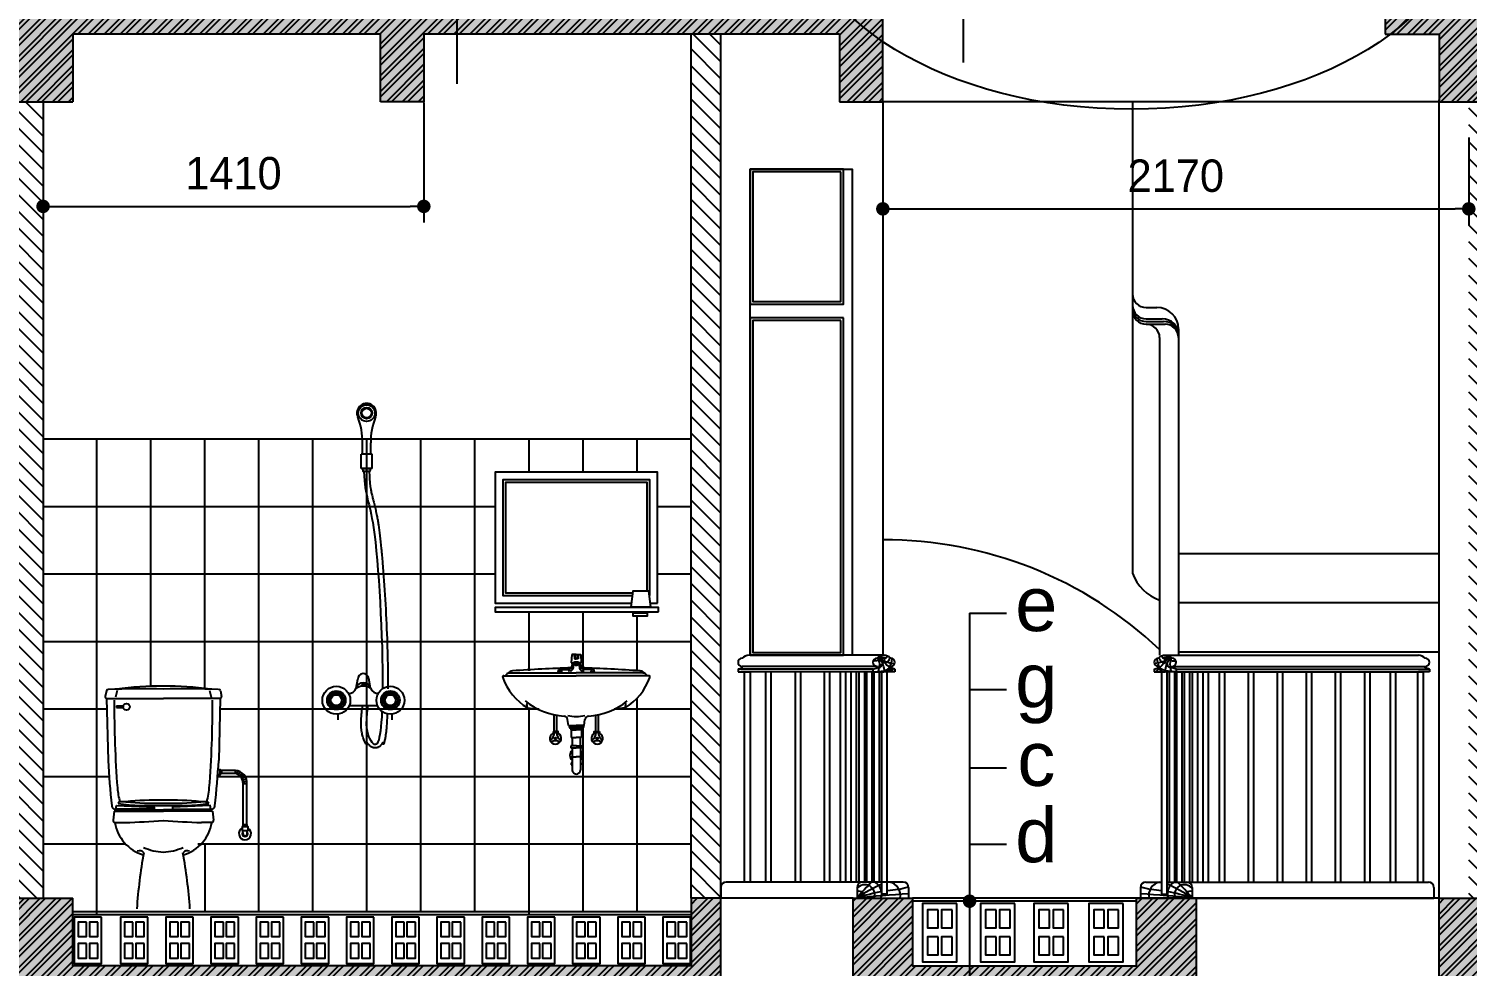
# Model space of a CAD drawing. Extents: x 44838 to 65917, y 48315 to 65623.
# Drawn here: x 48946 to 54273, y 58430 to 61902 of the extents above; entities that cross this region are included whole.
import ezdxf

# ---------------------------------------------------------------- set-up
doc = ezdxf.new("R2010")
doc.units = 0
doc.header["$LTSCALE"] = 600
doc.header["$MEASUREMENT"] = 0
doc.header["$PDMODE"] = 66
doc.layers.get('0').update_dxf_attribs({"linetype": 'CONTINUOUS'})
doc.layers.get('DEFPOINTS').update_dxf_attribs({"linetype": 'CONTINUOUS'})
for name, color, linetype in [('015', 8, 'CONTINUOUS'), ('020', 9, 'CONTINUOUS'), ('1', 54, 'CONTINUOUS'), ('8', 8, 'CONTINUOUS'), ('KTHUOC-025', 4, 'CONTINUOUS'), ('NOITHAT', 8, 'CONTINUOUS'), ('THAY', 5, 'CONTINUOUS'), ('TUONG', 7, 'CONTINUOUS')]:
    doc.layers.add(name, color=color, linetype=linetype)
doc.styles.add('6', font='VHAVAN.ttf')
doc.styles.add('85', font='VHAVAN.ttf', dxfattribs={"height": 85})
doc.dimstyles.new('1-50TB', dxfattribs={"dimscale": 0, "dimtxt": 120, "dimasz": 50, "dimexe": 60, "dimexo": 0, "dimgap": 60, "dimtad": 1, "dimdec": 0, "dimzin": 0, "dimdsep": 46, "dimtxsty": '6', "dimblk": 'DOT', "dimblk1": 'DOT', "dimblk2": 'DOT', "dimsah": 1, "dimcen": 1, "dimclrd": 74, "dimclre": 74, "dimclrt": 30, "dimadec": 0, "dimazin": 0, "dimtfac": 0.008333, "dimtdec": 0, "dimtix": 1, "dimtmove": 2, "dimatfit": 3, "dimldrblk": 'DOT', "dimfxl": 0, "dimtolj": 1, "dimtzin": 0, "dimarcsym": 0})
pattern_1 = [(50, (0, 0), (143.45204, -12.55043), [15, -165]), (355, (0, 0), (-27.75027, 150.43843), [12, -132]), (100.4514, (11.95, -1.05), (115.70188, 137.8879), [12.74804, -140.22842]), (46.1842, (0, 40), (213.4482, -33.1038), [22.5, -247.5]), (96.6356, (17.79, 37.24), (186.93254, 194.8236), [19.12206, -210.3426]), (351.1842, (0, 40), (186.9324, 194.8237), [18, -198]), (21, (20, 30), (119.38141, -80.52378), [15, -165]), (326, (20, 30), (48.66307, 145.03), [12, -132]), (71.4514, (29.95, 23.29), (168.04453, 64.5061), [12.74804, -140.22842]), (37.5, (0, 0), (2.43197, 66.57877), [0, -130.4, 0, -134, 0, -132.5]), (7.5, (0, 0), (52.61391, 78.88234), [0, -76.4, 0, -127.4, 0, -50.5]), (327.5, (-44.6, 0), (106.764487, -4.510974), [0, -50, 0, -156, 0, -207]), (317.5, (-64.6, 0), (116.63723, 20.021), [0, -65, 0, -103.6, 0, -147])]

# ---------------------------------------------------------------- blocks, each defined once
blk = doc.blocks.new('GACH-CNONG')
at = {"layer": '015', "color": 9}
for points in [[(68.3, 231.5), (-68.3, 231.5), (-68.3, 0), (68.3, 0)], [(-6.2, 206.6), (-48.4, 206.6), (-48.4, 134.6), (-6.2, 134.6)], [(49.7, 206.6), (7.5, 206.6), (7.5, 134.6), (49.7, 134.6)], [(-6.2, 99.8), (-48.4, 99.8), (-48.4, 27.8), (-6.2, 27.8)], [(49.7, 99.8), (7.5, 99.8), (7.5, 27.8), (49.7, 27.8)]]:
    blk.add_lwpolyline(points, close=True, dxfattribs=at)
blk = doc.blocks.new('DOT')
at = {"color": 0, "linetype": 'ByBlock'}
blk.add_line((-0.5, 0), (-1, 0), dxfattribs=at)
at = {"color": 0, "linetype": 'ByBlock', "const_width": 0.5}
blk.add_lwpolyline([(-0.25, 0, 1), (0.25, 0, 1)], format="xyb", close=True, dxfattribs=at)
blk = doc.blocks.new('*D14')
at = {"color": 74, "linetype": 'ByBlock'}
for p, q in [((48998.9, 61627.9), (48998.9, 61183.8)), ((50408.9, 61627.9), (50408.9, 61183.8)), ((49048.9, 61243.8), (50358.9, 61243.8))]:
    blk.add_line(p, q, dxfattribs=at)
at = {"layer": 'DEFPOINTS', "color": 0, "linetype": 'ByBlock'}
for p in [(48998.9, 61627.9), (50408.9, 61627.9), (50408.9, 61243.8)]:
    blk.add_point(p, dxfattribs=at)
at = {"color": 74, "linetype": 'ByBlock', "xscale": 50, "yscale": 50, "zscale": 50, "rotation": 180}
blk.add_blockref('DOT', (48998.9, 61243.8), dxfattribs=at)
at = {"color": 74, "linetype": 'ByBlock', "xscale": 50, "yscale": 50, "zscale": 50}
blk.add_blockref('DOT', (50408.9, 61243.8), dxfattribs=at)
at = {"color": 30, "linetype": 'ByBlock', "insert": (49703.9, 61365.9), "char_height": 120, "attachment_point": 5, "style": '6'}
blk.add_mtext('\\A1;1410', dxfattribs=at)
blk = doc.blocks.new('*D15')
at = {"color": 74, "linetype": 'ByBlock'}
for p, q in [((52108.9, 61499.2), (52108.9, 61174.6)), ((54278.9, 61499.2), (54278.9, 61174.6)), ((52158.9, 61234.6), (54228.9, 61234.6))]:
    blk.add_line(p, q, dxfattribs=at)
at = {"layer": 'DEFPOINTS', "color": 0, "linetype": 'ByBlock'}
for p in [(52108.9, 61499.2), (54278.9, 61499.2), (54278.9, 61234.6)]:
    blk.add_point(p, dxfattribs=at)
at = {"color": 74, "linetype": 'ByBlock', "xscale": 50, "yscale": 50, "zscale": 50, "rotation": 180}
blk.add_blockref('DOT', (52108.9, 61234.6), dxfattribs=at)
at = {"color": 74, "linetype": 'ByBlock', "xscale": 50, "yscale": 50, "zscale": 50}
blk.add_blockref('DOT', (54278.9, 61234.6), dxfattribs=at)
at = {"color": 30, "linetype": 'ByBlock', "insert": (53193.9, 61356.6), "char_height": 120, "attachment_point": 5, "style": '6'}
blk.add_mtext('\\A1;2170', dxfattribs=at)
blk = doc.blocks.new('MD-LVB1')
at = {"color": 155}
for p, q in [((-30.7, 964.1), (-32.7, 932.8)), ((-14.5, 964.1), (-30.7, 964.1)), ((-21.6, 964.1), (-20.6, 947.5)), ((-18.1, 964.1), (-18.1, 949.5)), ((-14, 964.1), (2.2, 964.1)), ((-10.4, 964.1), (-10.4, 949.5)), ((-6.9, 964.1), (-7.9, 947.5)), ((2.2, 964.1), (4.2, 932.8)), ((-81.4, 895.2), (-79.9, 908.5)), ((-79.9, 908.5), (-42.7, 908.5)), ((-32.7, 932.8), (-24.1, 932.8)), ((-29.2, 933), (-31.1, 919.5)), ((-24.1, 932.8), (-25.9, 912.5)), ((-20.6, 947.5), (-14.2, 947.5)), ((-18.1, 949.5), (-14, 949)), ((-10.4, 949.5), (-14.5, 949)), ((-7.9, 947.5), (-14.2, 947.5)), ((-4.4, 932.8), (-2.6, 912.5)), ((4.2, 932.8), (-4.4, 932.8)), ((0.7, 933), (2.6, 919.5)), ((51.4, 908.5), (14.2, 908.5)), ((52.9, 895.2), (51.4, 908.5)), ((-282.3, 885.1), (-14.2, 885.1)), ((-278, 885), (-266.4, 895.9)), ((-259.6, 895.2), (-14.2, 895.2)), ((-74, 903.1), (-68.5, 903.1)), ((-74, 895), (-74, 903.1)), ((-68.5, 903.1), (-68.5, 895.2)), ((-35.6, 903.4), (-43.8, 901.6)), ((231.1, 895.2), (-14.2, 895.2)), ((253.8, 885.1), (-14.2, 885.1)), ((7.2, 903.4), (15.3, 901.6)), ((40, 903.1), (40, 895.2)), ((45.5, 903.1), (40, 903.1)), ((45.5, 895.2), (45.5, 903.1)), ((249.5, 885), (237.9, 895.9)), ((-195.3, 765.6), (-197.1, 779)), ((-195.3, 765.6), (-156.5, 761.6)), ((166.8, 765.6), (128, 761.6)), ((166.8, 765.6), (168.6, 779)), ((-96.1, 677.9), (-96.1, 740.3)), ((-86.2, 677.9), (-86.2, 738.4)), ((-43, 700.1), (-46.3, 723.5)), ((-43, 700.1), (-14.2, 700.1)), ((-41.1, 700.1), (-41.1, 693)), ((-41.1, 693), (-14.2, 693)), ((-36.9, 692.9), (-36.9, 688.8)), ((14.5, 700.1), (-14.2, 700.1)), ((12.6, 693), (-14.2, 693)), ((8.4, 692.9), (8.4, 688.8)), ((12.6, 700.1), (12.6, 693)), ((14.5, 700.1), (17.8, 723.5)), ((57.8, 677.9), (57.8, 738.4)), ((67.7, 677.9), (67.7, 740.3)), ((-94.5, 674.2), (-87.5, 674.2)), ((-36.9, 688.8), (-14.2, 688.8)), ((-35, 688.8), (-14.2, 688.8)), ((-33.3, 688.8), (-33.3, 684.5)), ((-33.3, 684.5), (-33.3, 655.8)), ((-33.3, 684.5), (-14.2, 684.5)), ((-33.3, 655.8), (-14.2, 655.8)), ((-29, 655.8), (-29, 624.8)), ((8.4, 688.8), (-14.2, 688.8)), ((6.6, 688.8), (-14.2, 688.8)), ((4.9, 684.5), (-14.2, 684.5)), ((4.9, 655.8), (-14.2, 655.8)), ((0.6, 655.8), (0.6, 624.8)), ((4.9, 688.8), (4.9, 684.5)), ((4.9, 684.5), (4.9, 655.8)), ((66, 674.2), (59, 674.2)), ((-34.3, 624.8), (-34.3, 618)), ((-13.9, 624.8), (-34.3, 624.8)), ((-34.3, 618), (-14.2, 618)), ((-29.2, 618), (-29.2, 536.8)), ((-14.5, 624.8), (5.8, 624.8)), ((5.8, 618), (-14.2, 618)), ((0.7, 618), (0.7, 536.8)), ((5.8, 624.8), (5.8, 618)), ((-33.5, 562.2), (-33.5, 555.5)), ((-29.2, 562.2), (-33.5, 562.2)), ((-33.5, 555.5), (-29.2, 555.5)), ((-29.2, 584.3), (-14.2, 584.3)), ((0.7, 584.3), (-14.2, 584.3)), ((0.7, 562.2), (5, 562.2)), ((5, 555.5), (0.7, 555.5)), ((5, 562.2), (5, 555.5))]:
    blk.add_line(p, q, dxfattribs=at)
for points in [[(286.9, 1153.2), (286.9, 1638.9), (-314.9, 1638.9), (-314.9, 1153.2), (188.8, 1153.2)], [(258, 1182.2), (258, 1610), (-285.9, 1610), (-285.9, 1182.2), (192.6, 1182.2)], [(248.3, 1197.8), (248.3, 1600.3), (-276.3, 1600.3), (-276.3, 1191.8), (193.8, 1191.8)], [(256.3, 1182.2), (258, 1182.2)], [(259.7, 1153.2), (286.9, 1153.2)], [(-100.5, 677.9), (-100.5, 671), (-94.2, 671)], [(-87.9, 671), (-80.9, 671), (-80.9, 677.9), (-100.5, 677.9)], [(59.4, 671), (52.4, 671), (52.4, 677.9), (72, 677.9)], [(72, 677.9), (72, 671), (65.7, 671)]]:
    blk.add_lwpolyline(points, dxfattribs=at)
for points in [[(261.2, 1140.4), (254.5, 1197.8), (194.6, 1197.8), (187.2, 1140.4)], [(290.1, 1121.1), (290.1, 1137.1), (-314.9, 1137.1), (-314.9, 1121.1)], [(248.3, 1117.8), (248.3, 1105), (196.8, 1105), (196.8, 1117.8)]]:
    blk.add_lwpolyline(points, close=True, dxfattribs=at)
blk.add_lwpolyline([(-7.4, 926.8, -0.161551), (-7.8, 925.5, -0.106153), (-9.4, 924.1, -0.070345), (-11.5, 923.3, -0.056606), (-14.2, 923, -0.056606), (-17, 923.3, -0.070345), (-19, 924.1, -0.106153), (-20.6, 925.5, -0.161551), (-21, 926.8, -0.161551), (-20.6, 928.1, -0.106153), (-19, 929.5, -0.070345), (-17, 930.3, -0.056606), (-14.2, 930.6, -0.056606), (-11.5, 930.3, -0.070345), (-9.4, 929.5, -0.106153), (-7.8, 928.1, -0.161551)], format="xyb", close=True, dxfattribs=at)
for centre in [(-91.2, 653), (62.7, 653)]:
    blk.add_circle(centre, 3.39, dxfattribs=at)
for centre, radius, start, end in [((207.4, -5636.6), 6555.5, 92.09745, 94.00687), ((-42.7, 920.2), 11.6, 270, 356.8186), ((-38.5, 916.3), 13.2, 282.7181, 343.1706), ((-16.6, 924.2), 11.4, 77.7808, 130.8877), ((-11.8, 924.2), 11.4, 49.1123, 102.2192), ((10.1, 916.3), 13.2, 196.8294, 257.2819), ((14.2, 920.2), 11.6, 183.1814, 270), ((-235.8, -5636.6), 6555.5, 85.99313, 87.90255), ((-282.3, 880.2), 4.9, 90, 200.6744), ((-71.3, 959.8), 230.4, 200.6744, 237.4562), ((-259.3, 874.3), 20.9, 89.0608, 123.7467), ((-248.9, 877.4), 25.4, 94.0069, 133.3929), ((42.9, 959.8), 230.4, 302.5438, 339.3256), ((220.5, 877.4), 25.4, 46.6071, 85.9931), ((230.8, 874.3), 20.9, 56.2533, 90.9392), ((253.8, 880.2), 4.9, 339.3256, 90), ((-45.8, 979.7), 244.6, 229.9685, 266.8275), ((-194.2, 780.9), 3.44, 55.1108, 213.1012), ((17.3, 979.7), 244.6, 273.1725, 310.0315), ((165.7, 780.9), 3.44, 326.8988, 124.8892), ((-60.1, 721.5), 13.9, 8.1342, 86.8275), ((-15.1, 845.8), 112.1, 254.1009, 270.2763), ((-13.4, 845.8), 112.1, 269.7237, 285.8991), ((31.6, 721.5), 13.9, 93.1725, 171.8658), ((-91.2, 653), 21.2, 115.9216, 60.9168), ((-132.4, 677.2), 38, 304.1707, 355.5252), ((-91.5, 606.5), 36.9, 63.2025, 115.9196), ((-52.9, 674.7), 34.6, 180.7376, 237.6909), ((62.7, 653), 21.2, 119.0832, 64.0784), ((24.4, 674.7), 34.6, 302.3091, 359.2624), ((63.1, 606.5), 36.9, 64.0804, 116.7975), ((104, 677.2), 38, 184.4748, 235.8293), ((-14.2, 590.3), 23.5, 129.6667, 230.3333), ((-14.2, 590.3), 23.5, 309.6667, 50.3333), ((-13.5, 536.4), 15.7, 178.4663, 268.4663), ((-15, 536.4), 15.7, 271.5337, 1.5337)]:
    blk.add_arc(centre, radius, start, end, dxfattribs=at)
blk = doc.blocks.new('MD-XI')
at = {"color": 155}
for p, q in [((-211.6, 807.1), (-215.9, 786.2)), ((-172, 808.3), (-177.2, 783.6)), ((170.9, 808.3), (176.1, 783.6)), ((210.5, 807.1), (214.8, 786.2)), ((-210.6, 778.5), (-205.5, 548.6)), ((-209.5, 778.4), (-0.6, 778.4)), ((-174.5, 750.9), (-174.5, 744.7)), ((-174.5, 750.9), (-149.8, 750.9)), ((-149.8, 750.9), (-149.8, 744.7)), ((208.4, 778.4), (-0.6, 778.4)), ((209.4, 778.5), (204.4, 548.6)), ((-174.5, 744.7), (-149.8, 744.7)), ((266.1, 512.3), (214.9, 512.3)), ((266.1, 500.2), (214.9, 500.2)), ((266.1, 500.2), (266.1, 512.3)), ((272.5, 498.3), (275, 510.9)), ((278.3, 495.3), (283.4, 507.8)), ((283.3, 491.4), (291.1, 503)), ((287.5, 486.7), (297.7, 496.9)), ((290.7, 481.5), (303, 489.6)), ((293, 475.8), (306.7, 481.5)), ((294.3, 469.8), (308.8, 472.7)), ((294.6, 311.4), (294.6, 463.9)), ((294.6, 463.7), (309.1, 463.7)), ((308.9, 311.4), (308.9, 461.5)), ((-182.3, 361.2), (-186.9, 327.8)), ((-182.3, 361.2), (-0.6, 361.2)), ((-176.1, 366.4), (-0.6, 366.4)), ((175, 366.4), (-0.6, 366.4)), ((175, 366.4), (-0.6, 366.4)), ((181.2, 361.2), (-0.6, 361.2)), ((181.2, 361.2), (-0.6, 361.2)), ((181.2, 361.2), (185.7, 327.8)), ((-179.7, 318.8), (-141.8, 318.8)), ((178.6, 318.8), (140.7, 318.8)), ((293.7, 278), (293.7, 288.8)), ((309.8, 278), (309.8, 288.8))]:
    blk.add_line(p, q, dxfattribs=at)
blk.add_lwpolyline([(202.2, 515.7), (209.6, 515.7), (209.6, 496), (200.8, 496)], dxfattribs=at)
for points in [[(209.6, 497.8), (209.6, 513.9), (214.9, 512.3), (214.9, 500.2)], [(-176.1, 368.7), (-174, 382.4), (-34.7, 375.5), (-34.7, 368.7)], [(174.9, 368.7), (172.9, 382.4), (33.5, 375.5), (33.5, 368.7)], [(292.2, 288.8), (292.2, 304.1), (311.7, 304.1), (311.7, 288.8)], [(293.4, 304.1), (294.6, 311.4), (308.9, 311.4), (310.2, 304.1)]]:
    blk.add_lwpolyline(points, close=True, dxfattribs=at)
blk.add_circle((-137.5, 747.8), 12.3, dxfattribs=at)
for centre, radius, start, end in [((-205.2, 805.8), 6.5, 91.6988, 168.3931), ((-79.1, -3447.8), 4262, 88.9445, 91.6988), ((3.5, -586.2), 1410.6, 90.1658, 97.2542), ((-4.6, -586.2), 1410.6, 82.7458, 89.8342), ((77.9, -3447.8), 4262, 88.3012, 91.0555), ((204.1, 805.8), 6.5, 11.6069, 88.3012), ((-209.5, 784.9), 6.5, 168.3931, 270), ((3610.8, 745.9), 3793.3, 179.6076, 184.518), ((-3611.9, 745.9), 3793.3, 355.482, 0.3924), ((208.4, 784.9), 6.5, 270, 11.6069), ((3873.1, 799.3), 4086.3, 183.518, 185.8838), ((-3874.2, 799.3), 4086.3, 354.1162, 356.482), ((263.3, 466.5), 45.9, 353.718, 86.5194), ((259, 465.3), 35.7, 357.6759, 78.3852), ((95.1, 468.1), 266.6, 184.518, 195.7822), ((-96.2, 468.1), 266.6, 342.3667, 355.482), ((-176.1, 382.1), 15.6, 185.8838, 270), ((-160.5, 387.5), 8.18, 98.339, 167.648), ((-37.2, 1545.3), 1163.5, 263.5185, 271.8035), ((-148.4, 249.2), 147, 86.583, 95.1971), ((-33.1, -550.5), 952.5, 88.0408, 96.4462), ((-37.2, 1383.1), 992.5, 264.0753, 272.0991), ((32, -550.5), 952.5, 83.5538, 91.9592), ((36.1, 1545.3), 1163.5, 268.1965, 276.4815), ((36.1, 1383.1), 992.5, 267.9009, 275.9247), ((147.3, 249.2), 147, 84.8029, 93.417), ((159.4, 387.5), 8.18, 12.352, 81.661), ((175, 382.1), 15.6, 270, 354.1162), ((175, 382.1), 15.6, 270, 354.1162), ((-179.7, 326.2), 7.31, 167.1678, 270), ((-267.7, 3823.7), 3507.1, 272.0559, 274.3602), ((266.5, 3823.7), 3507.1, 265.6398, 267.9441), ((178.6, 326.2), 7.31, 270, 12.8322), ((-30.3, 344.4), 152, 189.6587, 252.6219), ((29.2, 344.4), 152, 287.3781, 350.3413), ((301.8, 278), 22.6, 114.9925, 64.0207), ((301.8, 278), 10.3, 141.5792, 38.4208), ((301.8, 278), 8.04, 180, 0), ((-88.8, 194.2), 20.3, 40.1557, 113.8677), ((11.4, 416.6), 207.6, 245.8403, 266.7085), ((-12.5, 416.6), 207.6, 273.2915, 294.1597), ((87.7, 194.2), 20.3, 66.1323, 139.8443), ((1894.6, -143.2), 1998.8, 169.9024, 175.8926), ((-1895.7, -143.2), 1998.8, 4.1074, 10.0976)]:
    blk.add_arc(centre, radius, start, end, dxfattribs=at)
blk = doc.blocks.new('VOITAM')
at = {"layer": '1', "color": 8}
for p, q in [((261.6, 798.1), (253.9, 803.6)), ((265.1, 801.9), (258.7, 809)), ((269.3, 805), (264.5, 813.2)), ((274.1, 807.1), (271.1, 816.2)), ((279.2, 808.2), (278.2, 817.7)), ((284.4, 808.2), (285.4, 817.7)), ((289.5, 807.1), (292.4, 816.2)), ((294.3, 805), (299, 813.2)), ((298.5, 801.9), (304.9, 809)), ((302, 798.1), (309.7, 803.6)), ((461.9, 798.1), (454.2, 803.6)), ((465.4, 801.9), (459, 809)), ((469.6, 805), (464.9, 813.2)), ((474.4, 807.1), (471.4, 816.2)), ((479.5, 808.2), (478.5, 817.7)), ((484.7, 808.2), (485.7, 817.7)), ((489.8, 807.1), (492.8, 816.2)), ((494.6, 805), (499.3, 813.2)), ((498.8, 801.9), (505.2, 809)), ((502.3, 798.1), (510, 803.6)), ((256.8, 783.4), (247.3, 783.4)), ((257.3, 788.6), (248.1, 790.5)), ((257.3, 778.2), (248.1, 776.2)), ((259, 793.5), (250.3, 797.4)), ((259, 773.2), (250.3, 769.3)), ((261.6, 768.7), (253.9, 763.1)), ((265.1, 764.8), (258.7, 757.7)), ((269.3, 761.7), (264.5, 753.5)), ((274.1, 759.6), (271.1, 750.6)), ((279.2, 758.5), (278.2, 749.1)), ((284.4, 758.5), (285.4, 749.1)), ((289.5, 759.6), (292.4, 750.6)), ((294.3, 761.7), (299, 753.5)), ((298.5, 764.8), (304.9, 757.7)), ((302, 768.7), (309.7, 763.1)), ((304.6, 793.5), (313.3, 797.4)), ((304.6, 773.2), (313.3, 769.3)), ((306.2, 788.6), (315.5, 790.5)), ((306.2, 778.2), (315.5, 776.2)), ((306.8, 783.4), (316.3, 783.4)), ((457.1, 783.4), (447.6, 783.4)), ((457.7, 788.6), (448.4, 790.5)), ((457.7, 778.2), (448.4, 776.2)), ((459.3, 793.5), (450.6, 797.4)), ((459.3, 773.2), (450.6, 769.3)), ((461.9, 768.7), (454.2, 763.1)), ((465.4, 764.8), (459, 757.7)), ((469.6, 761.7), (464.9, 753.5)), ((474.4, 759.6), (471.4, 750.6)), ((479.5, 758.5), (478.5, 749.1)), ((484.7, 758.5), (485.7, 749.1)), ((489.8, 759.6), (492.8, 750.6)), ((494.6, 761.7), (499.3, 753.5)), ((498.8, 764.8), (505.2, 757.7)), ((502.3, 768.7), (510, 763.1)), ((504.9, 793.5), (513.6, 797.4)), ((504.9, 773.2), (513.6, 769.3)), ((506.5, 788.6), (515.8, 790.5)), ((506.5, 778.2), (515.8, 776.2)), ((507.1, 783.4), (516.6, 783.4)), ((288.5, 710.9), (288.5, 732)), ((488.7, 710.9), (488.7, 732))]:
    blk.add_line(p, q, dxfattribs=at)
at = {"layer": '1', "color": 144}
for centre in [(281.8, 783.4), (482.1, 783.4)]:
    blk.add_circle(centre, 20, dxfattribs=at)
at = {"layer": '8', "ltscale": 10000}
for p, q in [((379.2, 1694.8), (379.2, 1736.2)), ((409.2, 1694.8), (409.2, 1736.2)), ((374.2, 1641.1), (374.2, 1694.8)), ((414.2, 1694.8), (374.2, 1694.8)), ((414.2, 1641.1), (414.2, 1694.8)), ((414.2, 1641.1), (374.2, 1641.1)), ((355.2, 828.3), (362.2, 860.9)), ((409, 828.3), (401.8, 864.3)), ((329.7, 763.4), (434.6, 763.4))]:
    blk.add_line(p, q, dxfattribs=at)
at = {"layer": '8'}
blk.add_lwpolyline([(380, 1641.1), (408.4, 1641.1), (406.4, 1630.6), (381.7, 1630.6)], close=True, dxfattribs=at)
at = {"layer": '8', "ltscale": 10000}
for centre, radius in [((394.2, 1846.7), 30.8), ((394.2, 1846.7), 20.8), ((394.2, 1846.7), 17.8), ((282, 783.4), 51.8), ((282, 783.4), 34.5), ((282, 783.4), 25), ((482.3, 783.4), 51.8), ((482.1, 783.4), 34.5), ((482.1, 783.4), 25)]:
    blk.add_circle(centre, radius, dxfattribs=at)
for centre, radius, start, end in [((394.2, 1846.7), 35.8, 336.5445, 203.4555), ((116.7, 1737.4), 262.5, 359.7346, 21.2269), ((671.7, 1737.4), 262.5, 158.7731, 180.2654), ((382, 862), 19.9, 3.1165, 183.1165), ((328.2, 836.7), 28.3, 264.4268, 342.8877), ((382.1, 820.2), 28.1, 16.7424, 166.7016), ((383.1, 787.1), 48.7, 57.7974, 125.6466), ((436.1, 836.7), 28.3, 197.1123, 275.5732)]:
    blk.add_arc(centre, radius, start, end, dxfattribs=at)
blk.add_ellipse((382.5, 840.4), major_axis=(-6.26, 0), ratio=0.297038, dxfattribs=at)
for points, knots in [([(384.1, 1630.6), (388.5, 1532.5), (426.1, 1511.8), (454.6, 1013), (453.2, 826.2)], [0, 0, 0, 0, 345.129505, 790.930308, 790.930308, 790.930308, 790.930308]), ([(403.6, 1631.6), (404, 1622.6), (404.6, 1614.5), (406.1, 1587.5), (406.9, 1580.8), (408.7, 1568.4), (409.7, 1562.7), (411.9, 1551.7), (413.1, 1546.5), (415.7, 1535.9), (417, 1530.6), (419.9, 1519.4), (421.4, 1513.6), (424.5, 1501.2), (426.1, 1494.5), (429.2, 1480.9), (430.6, 1474.1), (433.1, 1461.4), (434.1, 1455.8), (436.1, 1444.4), (437, 1438.7), (439.8, 1420.5), (441.6, 1407.1), (445.2, 1377.8), (446.9, 1361.9), (450.3, 1328.3), (451.9, 1310.5), (457, 1249.9), (460.3, 1203.7), (465.8, 1108.5), (468.1, 1059.4), (471.2, 968.7), (472.2, 927), (472.8, 866.3), (472.9, 845.7), (472.7, 826)], [0, 0, 0, 0, 37.225488, 37.225488, 74.450976, 74.450976, 111.676463, 111.676463, 148.901951, 148.901951, 186.127439, 186.127439, 223.352927, 223.352927, 260.578415, 260.578415, 293.272861, 293.272861, 316.41819, 316.41819, 337.711003, 337.711003, 380.29663, 380.29663, 422.882257, 422.882257, 465.467883, 465.467883, 562.168852, 562.168852, 658.86982, 658.86982, 744.402141, 744.402141, 790.930308, 790.930308, 790.930308, 790.930308]), ([(470.6, 733), (470.2, 726.6), (469.9, 719.4), (468.7, 690.7), (467.9, 681.2), (465.9, 663.7), (464.8, 655.6), (462.7, 643.5), (461.9, 639), (460, 630.6), (458.9, 626.7), (457, 620.6), (456.2, 618.3), (454.4, 628.8), (453.4, 626.7), (451.5, 623), (450.6, 621.5), (448.5, 618.6), (447.3, 617.1), (445, 614.6), (443.9, 613.6), (441.3, 611.6), (439.9, 610.6), (437.1, 609.1), (435.7, 608.5), (432.7, 607.5), (431.2, 607.1), (428, 606.7), (426.4, 606.6), (423.2, 606.7), (421.6, 606.9), (418.6, 607.6), (417.2, 608), (414.6, 609.1), (413.4, 609.7), (411.1, 610.9), (410.1, 611.6), (408.1, 613.1), (407.2, 613.8), (404.9, 615.8), (403.6, 617.1), (401.2, 619.8), (400.1, 621.2), (398, 624.1), (397, 625.6), (395, 628.8), (394, 630.5), (392.3, 618.6), (391.6, 620), (390, 623.1), (389.2, 624.7), (388.1, 627.2), (387.7, 628), (386.5, 630.6), (385.7, 632.6), (383.2, 638.7), (381.6, 643.3), (378.6, 653.6), (377.3, 659.2), (375.3, 671.6), (374.6, 678.3), (374, 693), (374.1, 716), (375.2, 733.2), (376.3, 742.4), (378.6, 756), (379.2, 759.6), (380, 763.4)], [872.454037, 872.454037, 872.454037, 872.454037, 890.295634, 890.295634, 922.994396, 922.994396, 955.693158, 955.693158, 976.948511, 976.948511, 998.203863, 998.203863, 1012.145165, 1012.145165, 1026.086468, 1026.086468, 1036.150313, 1036.150313, 1046.214159, 1046.214159, 1053.561446, 1053.561446, 1060.908733, 1060.908733, 1066.94482, 1066.94482, 1072.980908, 1072.980908, 1079.016995, 1079.016995, 1085.053083, 1085.053083, 1091.08917, 1091.08917, 1097.125258, 1097.125258, 1103.161345, 1103.161345, 1109.197433, 1109.197433, 1119.144766, 1119.144766, 1129.0921, 1129.0921, 1139.039434, 1139.039434, 1148.986768, 1148.986768, 1156.914014, 1156.914014, 1165.426918, 1165.426918, 1169.226572, 1169.226572, 1177.846211, 1177.846211, 1194.833706, 1194.833706, 1211.821202, 1211.821202, 1228.808697, 1228.808697, 1245.796193, 1245.796193, 1262.783688, 1262.783688, 1268.775671, 1268.775671, 1268.775671, 1268.775671]), ([(451, 742.1), (445.9, 624.8), (426.7, 579.7), (387.3, 686), (400.4, 763.4)], [864.588826, 864.588826, 864.588826, 864.588826, 1167.360862, 1270.949433, 1270.949433, 1270.949433, 1270.949433])]:
    blk.add_open_spline(points, degree=3, knots=knots, dxfattribs=at)

msp = doc.modelspace()

# ---------------------------------------------------------------- hatches: boundary and pattern name
h = msp.add_hatch()
h.set_pattern_fill('AR-CONC', color=9, scale=20, style=0)
h.set_pattern_definition(pattern_1)
h.paths.add_polyline_path([(50408.9, 61881.5), (50531.9, 61881.5), (50531.9, 61981.5), (48888.9, 61981.5), (48888.9, 61631.5), (49108.9, 61631.5), (49108.9, 61881.5), (50248.9, 61881.5), (50248.9, 61631.5), (50408.9, 61631.5)])
h.paths.add_polyline_path([(50531.9, 61981.5), (50531.9, 61881.5), (51948.9, 61881.5), (51948.9, 61631.5), (52108.9, 61631.5), (52108.9, 61981.5)])
h.paths.add_polyline_path([(54388.9, 61981.5), (54168.9, 61981.5), (53968.9, 61981.5), (53968.9, 61881.5), (54168.9, 61881.5), (54168.9, 61631.5), (54388.9, 61631.5)])
h.paths.add_polyline_path([(50408.9, 62281.5), (50408.9, 62531.5), (50298.9, 62531.5), (50298.9, 62381.5), (48998.9, 62381.5), (48998.9, 62531.5), (48888.9, 62531.5), (48888.9, 62281.5)])
h = msp.add_hatch()
h.set_pattern_fill('ANSI32', color=9, scale=111, style=0)
h.paths.add_polyline_path([(50408.9, 61881.5), (50531.9, 61881.5), (50531.9, 61981.5), (48888.9, 61981.5), (48888.9, 61631.5), (49108.9, 61631.5), (49108.9, 61881.5), (50248.9, 61881.5), (50248.9, 61631.5), (50408.9, 61631.5)])
h.paths.add_polyline_path([(50531.9, 61981.5), (50531.9, 61881.5), (51948.9, 61881.5), (51948.9, 61631.5), (52108.9, 61631.5), (52108.9, 61981.5)])
h.paths.add_polyline_path([(54388.9, 61981.5), (54168.9, 61981.5), (53968.9, 61981.5), (53968.9, 61881.5), (54168.9, 61881.5), (54168.9, 61631.5), (54388.9, 61631.5)])
h.paths.add_polyline_path([(50408.9, 62281.5), (50408.9, 62531.5), (50298.9, 62531.5), (50298.9, 62381.5), (48998.9, 62381.5), (48998.9, 62531.5), (48888.9, 62531.5), (48888.9, 62281.5)])
h = msp.add_hatch()
h.set_pattern_fill('ANSI31', color=9, scale=350, angle=90, style=0)
h.paths.add_polyline_path([(51398.9, 58681.5), (51508.9, 58681.5), (51508.9, 61881.5), (51398.9, 61881.5)])
h.paths.add_polyline_path([(48998.9, 61631.5), (48888.9, 61631.5), (48888.9, 58681.5), (48998.9, 58681.5)])
h.paths.add_polyline_path([(54388.9, 61631.5), (54278.9, 61631.5), (54278.9, 58681.5), (54388.9, 58681.5)])
h = msp.add_hatch()
h.set_pattern_fill('ANSI32', color=8, scale=111, style=0)
h.set_pattern_definition([(45, (0, 3100), (-29.43332, 29.43332), []), (45, (19.622, 3100), (-29.43332, 29.43332), [])])
h.paths.add_polyline_path([(52218.9, 58681.5), (51998.9, 58681.5), (51998.9, 58331.5), (53268.9, 58331.5), (53268.9, 58681.5), (53048.9, 58681.5), (53048.9, 58431.5), (52218.9, 58431.5)])
h.paths.add_polyline_path([(51508.9, 58681.5), (51398.9, 58681.5), (51398.9, 58431.5), (49108.9, 58431.5), (49108.9, 58681.5), (48888.9, 58681.5), (48888.9, 58331.5), (49108.9, 58331.5), (51508.9, 58331.5)])
h.paths.add_polyline_path([(54388.9, 58681.5), (54168.9, 58681.5), (54168.9, 58331.5), (54388.9, 58331.5)])
h = msp.add_hatch()
h.set_pattern_fill('AR-CONC', color=9, scale=20, style=0)
h.set_pattern_definition(pattern_1)
h.paths.add_polyline_path([(52218.9, 58681.5), (51998.9, 58681.5), (51998.9, 58331.5), (53268.9, 58331.5), (53268.9, 58681.5), (53048.9, 58681.5), (53048.9, 58431.5), (52218.9, 58431.5)])
h.paths.add_polyline_path([(51508.9, 58681.5), (51398.9, 58681.5), (51398.9, 58431.5), (49108.9, 58431.5), (49108.9, 58681.5), (48888.9, 58681.5), (48888.9, 58331.5), (49108.9, 58331.5), (51508.9, 58331.5)])
h.paths.add_polyline_path([(54388.9, 58681.5), (54168.9, 58681.5), (54168.9, 58331.5), (54388.9, 58331.5)])

# ---------------------------------------------------------------- linework, layer by layer
at = {"color": 2}
for p, q in [((53968.9, 61981.5), (53968.9, 61881.5)), ((53968.9, 61881.5), (54168.9, 61881.5)), ((54168.9, 61881.5), (54168.9, 61631.5)), ((48888.9, 61631.5), (49108.9, 61631.5)), ((54168.9, 61631.5), (54388.9, 61631.5)), ((48888.9, 58681.5), (49108.9, 58681.5))]:
    msp.add_line(p, q, dxfattribs=at)
for p, q in [((51398.9, 58681.5), (51398.9, 61881.5)), ((51508.9, 58681.5), (51508.9, 61881.5)), ((48998.9, 61631.5), (48998.9, 58681.5))]:
    msp.add_line(p, q)
at = {"color": 8}
for p, q in [((54168.9, 58681.5), (54168.9, 61638.5)), ((50676.8, 60131.5), (48998.9, 60131.5)), ((51398.9, 60131.5), (51274.8, 60131.5)), ((50676.8, 59881.5), (48998.9, 59881.5)), ((51398.9, 59881.5), (51277.7, 59881.5)), ((51398.9, 59631.5), (48998.9, 59631.5)), ((49235.3, 59381.5), (48998.9, 59381.5)), ((50836.7, 59381.5), (49652.2, 59381.5)), ((50836.5, 59381.5), (50836.7, 59381.5)), ((51398.9, 59381.5), (51113.7, 59381.5)), ((49243.6, 59131.5), (48998.9, 59131.5)), ((51398.9, 59131.5), (49643.6, 59131.5)), ((49305.4, 58881.5), (48998.9, 58881.5)), ((51398.9, 58881.5), (49571.9, 58881.5)), ((49597.9, 58881.5), (49597.9, 58631.5))]:
    msp.add_line(p, q, dxfattribs=at)
at = {"color": 9}
for p, q in [((54168.9, 61631.5), (52108.9, 61631.5)), ((53033.9, 61631.5), (53033.9, 59885.3)), ((51398.9, 60381.5), (48998.9, 60381.5)), ((51998.9, 58681.5), (51508.9, 58681.5)), ((52125.2, 58696.6), (52105.3, 58696.6)), ((54168.9, 58681.5), (52218.9, 58681.5)), ((53142.7, 58696.6), (53162.5, 58696.6)), ((53268.9, 58681.5), (54149.6, 58681.5)), ((51398.9, 58631.5), (49108.9, 58631.5))]:
    msp.add_line(p, q, dxfattribs=at)
msp.add_lwpolyline([(51618, 61381.5), (51995.8, 61381.5), (51995.6, 59581.5), (51617.7, 59581.5)], close=True, dxfattribs=at)
at = {"color": 8}
for points in [[(51962.8, 61381.5), (51617.9, 61381.5), (51617.9, 60881.5), (51962.8, 60881.5)], [(51952.8, 61371.5), (51627.9, 61371.5), (51627.9, 60891.5), (51952.8, 60891.5)], [(51962.8, 60831.5), (51617.9, 60831.5), (51617.9, 59581.5), (51962.8, 59581.5)], [(51952.8, 60821.5), (51627.9, 60821.5), (51627.9, 59591.5), (51952.8, 59591.5)]]:
    msp.add_lwpolyline(points, close=True, dxfattribs=at)
at = {"color": 9, "const_width": 25}
msp.add_lwpolyline([(52417.7, 58670.6, 1), (52442.7, 58670.6, 1)], format="xyb", close=True, dxfattribs=at)
at = {"color": 2}
msp.add_lwpolyline([(54168.9, 58681.5), (54388.9, 58681.5), (54388.9, 58331.5), (54168.9, 58331.5)], close=True, dxfattribs=at)
at = {"color": 9}
for centre, radius, start, end in [((52115.1, 58528.7), 1480.2, 46.505, 90.2387), ((53191.1, 59942), 167.1, 199.8354, 249.9816), ((52281.4, 57891.3), 834.5, 102.182, 108.7344), ((52042.4, 58695.4), 36.3, 337.8805, 142.746), ((52372.3, 58142.4), 648.9, 114.2978, 123.5185), ((52021.1, 58688.8), 18.6, 338.8796, 111.1632), ((52431.3, 58352.4), 532.3, 132.9784, 141.4942), ((52056.5, 58698.2), 48.1, 339.9963, 61.7413), ((52095.8, 59111.9), 402.9, 274.3152, 285.5513), ((52124.1, 58691.9), 50, 347.7863, 78.9207), ((53171.8, 59111.9), 402.9, 254.4487, 265.6848), ((53143.5, 58691.9), 50, 101.0793, 192.2137), ((52895.3, 58142.4), 648.9, 56.4815, 65.7022), ((52986.2, 57891.3), 834.5, 71.2656, 77.818), ((53211.1, 58698.2), 48.1, 118.2587, 200.0037), ((53225.2, 58695.4), 36.3, 37.254, 202.1195), ((52836.3, 58352.4), 532.3, 38.5058, 47.0216), ((53246.5, 58688.8), 18.6, 68.8368, 201.1204), ((52344.4, 55847), 2853.8, 92.8166, 96.6612), ((52923.2, 55847), 2853.8, 83.3388, 87.1834)]:
    msp.add_arc(centre, radius, start, end, dxfattribs=at)
at = {"layer": '1', "color": 2}
for p, q in [((52108.9, 61631.5), (52108.9, 61981.5)), ((50248.9, 61881.5), (49108.9, 61881.5)), ((49108.9, 61881.5), (49108.9, 61631.5)), ((50248.9, 61631.5), (50248.9, 61881.5)), ((51948.9, 61881.5), (50408.9, 61881.5)), ((50408.9, 61881.5), (50408.9, 61631.5)), ((51948.9, 61881.5), (51948.9, 61631.5)), ((50408.9, 61631.5), (50248.9, 61631.5)), ((51948.9, 61631.5), (52108.9, 61631.5)), ((53048.9, 58670.6), (52218.9, 58670.6)), ((51398.9, 58620.6), (49108.9, 58620.6))]:
    msp.add_line(p, q, dxfattribs=at)
at = {"layer": '1'}
for p, q in [((52108.9, 61631.5), (52108.9, 59581.4)), ((54168.9, 59957.6), (53203.9, 59957.6)), ((54168.9, 59775.3), (53203.9, 59775.3)), ((54168.9, 59593), (53203.9, 59593))]:
    msp.add_line(p, q, dxfattribs=at)
at = {"layer": '1', "color": 8}
for p, q in [((49197.6, 58620.6), (49197.6, 60381.5)), ((49397.8, 59466.3), (49397.8, 60381.5)), ((49597.9, 59457.8), (49597.9, 60381.5)), ((49797.9, 58631.5), (49797.9, 60381.5)), ((49997.9, 58631.5), (49997.9, 60381.5)), ((50197.9, 58631.5), (50197.9, 60381.5)), ((50397.9, 58631.5), (50397.9, 60381.5)), ((50597.9, 58631.5), (50597.9, 60381.5)), ((50798.5, 60259.5), (50798.5, 60381.5)), ((50998.6, 60263.8), (50998.6, 60381.5)), ((51198.8, 60259.4), (51198.8, 60381.5)), ((50798.5, 59523.7), (50798.5, 59737.6)), ((50998.6, 59534.8), (50998.6, 59741.7)), ((51198.8, 59524.5), (51198.8, 59725.6)), ((51198.8, 58631.5), (51198.8, 59420.4)), ((50798.5, 58620.6), (50798.5, 59386)), ((50998.6, 58631.5), (50998.6, 59313.6))]:
    msp.add_line(p, q, dxfattribs=at)
at = {"layer": '1', "color": 7}
for p, q in [((52013.4, 58721.5), (52013.4, 58681.5)), ((52184.5, 58741.5), (52033.4, 58741.5)), ((52204.5, 58721.5), (52204.5, 58681.5)), ((53063.4, 58721.5), (53063.4, 58681.5)), ((53083.4, 58741.5), (53142.7, 58741.5)), ((53162.5, 58741.5), (53234.5, 58741.5)), ((53254.5, 58721.5), (53254.5, 58681.5))]:
    msp.add_line(p, q, dxfattribs=at)
at = {"layer": '1', "color": 2}
for points in [[(51398.9, 58331.5), (51508.9, 58331.5), (51508.9, 58681.5), (51398.9, 58681.5), (51398.9, 58431.5), (49108.9, 58431.5), (49108.9, 58681.5)], [(53268.9, 58681.5), (53268.9, 58331.5), (51998.9, 58331.5), (51998.9, 58681.5), (52218.9, 58681.5), (52218.9, 58431.5), (53048.9, 58431.5), (53048.9, 58681.5), (53268.9, 58681.5)]]:
    msp.add_lwpolyline(points, dxfattribs=at)
at = {"layer": '1', "color": 7}
for centre, start, end in [((52033.4, 58721.5), 90, 180), ((52184.5, 58721.5), 0, 90), ((53083.4, 58721.5), 90, 180), ((53234.5, 58721.5), 0, 90)]:
    msp.add_arc(centre, 20, start, end, dxfattribs=at)
at = {"layer": '1'}
msp.add_ellipse((53029.3, 62358.9), major_axis=(-1238.1, 0), ratio=0.610033, dxfattribs=at)
at = {"layer": 'KTHUOC-025', "color": 9}
msp.add_line((52406.5, 63581), (52406.6, 61776.5), dxfattribs=at)
at = {"layer": 'NOITHAT', "color": 4}
for p, q in [((51508.9, 58721.5), (51508.9, 58681.5)), ((52033.4, 58741.5), (51528.9, 58741.5)), ((53234.5, 58741.5), (54129.6, 58741.5)), ((54149.6, 58721.5), (54149.6, 58681.5))]:
    msp.add_line(p, q, dxfattribs=at)
for centre, start, end in [((51528.9, 58721.5), 90, 180), ((54129.6, 58721.5), 0, 90)]:
    msp.add_arc(centre, 20, start, end, dxfattribs=at)
at = {"layer": 'THAY', "color": 4}
for p, q in [((53083.9, 60869.7), (53123.9, 60869.7)), ((52113.5, 59581.4), (51613.4, 59581.5)), ((53154.4, 59581.4), (54092.2, 59581.5)), ((51572.5, 59519.7), (51613.3, 59519.7)), ((52072.1, 59519.7), (51583.5, 59519.7)), ((53195.7, 59519.7), (54112.6, 59519.7)), ((54133, 59519.7), (54092.2, 59519.7)), ((54117.7, 59535), (54117.7, 59540.1)), ((54133, 59529.9), (54117.7, 59535)), ((54133, 59529.9), (54133, 59519.7))]:
    msp.add_line(p, q, dxfattribs=at)
at = {"layer": 'THAY', "color": 100}
for p, q in [((53083.9, 60827.5), (53143.9, 60827.5)), ((53083.9, 60817.6), (53148.9, 60817.6)), ((52072.1, 59529.6), (51572.5, 59529.4)), ((52087.4, 59539.5), (51587.8, 59539.3)), ((53180.4, 59539.5), (54117.7, 59539.3)), ((53195.7, 59529.6), (54133, 59529.4))]:
    msp.add_line(p, q, dxfattribs=at)
at = {"layer": 'THAY', "color": 9}
for p, q in [((53083.9, 60807.8), (53153.9, 60807.8)), ((53203.9, 60789.7), (53203.9, 59581.4)), ((53133.9, 60757.6), (53133.9, 59581.4)), ((53203.9, 60757.6), (53203.9, 59581.4)), ((52105.3, 58696.6), (52105.3, 59519.7)), ((52125.2, 58696.6), (52125.2, 59519.7)), ((53142.7, 58696.6), (53142.7, 59519.7)), ((53162.5, 58696.6), (53162.5, 59519.7))]:
    msp.add_line(p, q, dxfattribs=at)
at = {"layer": 'THAY', "color": 2}
for p, q in [((51572.5, 59529.9), (51587.8, 59535)), ((51572.5, 59529.9), (51572.5, 59519.7)), ((51587.8, 59535), (51587.8, 59540.1)), ((52072.1, 59529.9), (52087.4, 59535)), ((52072.1, 59529.9), (52072.1, 59519.7)), ((52072.1, 59519.7), (52112.9, 59519.7)), ((52087.4, 59535), (52087.4, 59540.1)), ((52153.7, 59519.7), (52112.9, 59519.7)), ((52138.4, 59535), (52138.4, 59540.1)), ((52153.7, 59529.9), (52138.4, 59535)), ((52153.7, 59529.9), (52153.7, 59519.7)), ((53114.2, 59529.9), (53129.5, 59535)), ((53114.2, 59529.9), (53114.2, 59519.7)), ((53114.2, 59519.7), (53154.9, 59519.7)), ((53129.5, 59535), (53129.5, 59540.1)), ((53195.7, 59519.7), (53154.9, 59519.7)), ((53180.4, 59535), (53180.4, 59540.1)), ((53195.7, 59529.9), (53180.4, 59535)), ((53195.7, 59529.9), (53195.7, 59519.7))]:
    msp.add_line(p, q, dxfattribs=at)
at = {"layer": 'THAY', "color": 8}
for p, q in [((51595.3, 59519.7), (51595.3, 58741.5)), ((51617, 59519.7), (51617, 58741.5)), ((51675.1, 58741.5), (51675.1, 59519.7)), ((51694.9, 58741.5), (51694.9, 59519.7)), ((51785.2, 58741.5), (51785.2, 59519.7)), ((51805, 58741.5), (51805, 59519.7)), ((51892.8, 58741.5), (51892.8, 59519.7)), ((51912.6, 58741.5), (51912.6, 59519.7)), ((51952.4, 58741.5), (51952.4, 59519.7)), ((51972.2, 58741.5), (51972.2, 59519.7)), ((51992.1, 58741.5), (51992.1, 59519.7)), ((52011.9, 58741.5), (52011.9, 59519.7)), ((52021.8, 58741.5), (52021.8, 59519.7)), ((52041.7, 58741.5), (52041.7, 59519.7)), ((52050.1, 58741.5), (52050.1, 59519.7)), ((52069.9, 58741.5), (52069.9, 59519.7)), ((52077.2, 58741.5), (52077.2, 59519.7)), ((52097, 58741.5), (52097, 59519.7)), ((53170.9, 58741.5), (53170.9, 59519.7)), ((53190.7, 58741.5), (53190.7, 59519.7)), ((53198, 58741.5), (53198, 59519.7)), ((53217.8, 58741.5), (53217.8, 59519.7)), ((53226.2, 58741.5), (53226.2, 59519.7)), ((53246, 58741.5), (53246, 59519.7)), ((53256, 58741.5), (53256, 59519.7)), ((53275.8, 58741.5), (53275.8, 59519.7)), ((53295.7, 58741.5), (53295.7, 59519.7)), ((53315.5, 58741.5), (53315.5, 59519.7)), ((53355.2, 58741.5), (53355.2, 59519.7)), ((53375.1, 58741.5), (53375.1, 59519.7)), ((53462.9, 58741.5), (53462.9, 59519.7)), ((53482.7, 58741.5), (53482.7, 59519.7)), ((53570.5, 58741.5), (53570.5, 59519.7)), ((53590.3, 58741.5), (53590.3, 59519.7)), ((53678.1, 58741.5), (53678.1, 59519.7)), ((53697.9, 58741.5), (53697.9, 59519.7)), ((53785.7, 58741.5), (53785.7, 59519.7)), ((53805.6, 58741.5), (53805.6, 59519.7)), ((53893.4, 58741.5), (53893.4, 59519.7)), ((53913.2, 58741.5), (53913.2, 59519.7)), ((53988.4, 58741.5), (53988.4, 59519.7)), ((54008.2, 58741.5), (54008.2, 59519.7)), ((54088.4, 59519.7), (54088.4, 58741.5)), ((54110.2, 59519.7), (54110.2, 58741.5))]:
    msp.add_line(p, q, dxfattribs=at)
at = {"layer": 'THAY', "color": 4}
for centre, radius, start, end in [((53083.9, 60919.7), 50, 180, 270.0079), ((53123.9, 60789.7), 80, 0, 90), ((54089.2, 59539.2), 42.4, 47.8193, 85.9341), ((54117.7, 59555.4), 15.3, 270, 90)]:
    msp.add_arc(centre, radius, start, end, dxfattribs=at)
at = {"layer": 'THAY', "color": 100}
for centre, radius, start, end in [((53083.9, 60877.5), 50, 180, 269.9903), ((53083.9, 60867.6), 50, 180, 269.9903), ((53143.9, 60767.5), 60, 360, 89.9918), ((53148.9, 60762.6), 55, 360, 89.9918)]:
    msp.add_arc(centre, radius, start, end, dxfattribs=at)
at = {"layer": 'THAY', "color": 9}
for centre, start, end in [((53083.9, 60857.8), 180, 269.9966), ((53083.9, 60757.6), 0, 89.9918), ((53153.9, 60757.6), 360, 89.9918)]:
    msp.add_arc(centre, 50, start, end, dxfattribs=at)
at = {"layer": 'THAY', "color": 2}
for centre, radius, start, end in [((51587.8, 59555.4), 15.3, 90, 270), ((51616.3, 59539.2), 42.4, 94.066, 132.1807), ((52087.4, 59555.4), 15.3, 90, 270), ((52112.9, 59544), 36.9, 90, 133.6028), ((52112.9, 59544), 36.9, 46.3972, 90), ((52138.4, 59555.4), 15.3, 270, 90), ((53129.5, 59555.4), 15.3, 90, 270), ((53154.9, 59544), 36.9, 90, 133.6028), ((53154.9, 59544), 36.9, 46.3972, 90), ((53180.4, 59555.4), 15.3, 270, 90)]:
    msp.add_arc(centre, radius, start, end, dxfattribs=at)
at = {"layer": 'THAY', "color": 8}
for points in [[(52125.7, 59578.6), (52120.4, 59570.5), (52101.6, 59570), (52092.3, 59562.8), (52079.4, 59560.5), (52072.5, 59557.1)], [(52079.9, 59520.3), (52131.8, 59534.2), (52143.4, 59569.2)], [(52087.9, 59537.5), (52099.5, 59537.5), (52107.5, 59550.4), (52125.3, 59556.6), (52136.2, 59571.8)], [(52090.8, 59571), (52095.2, 59540.6), (52094.4, 59537.8), (52093.1, 59520.6)], [(52094.4, 59574.6), (52109.3, 59545.3), (52114.5, 59521.6)], [(52097, 59575.4), (52128.2, 59540.6), (52148, 59520.6)], [(52098.8, 59576.9), (52114.5, 59572), (52118.9, 59570.5), (52116.6, 59568.2), (52152.7, 59551.2)], [(53169.1, 59576.9), (53153.4, 59572), (53149, 59570.5), (53151.3, 59568.2), (53115.2, 59551.2)], [(53170.9, 59575.4), (53139.7, 59540.6), (53119.8, 59520.6)], [(53170.9, 59575.4), (53139.7, 59540.6), (53119.8, 59520.6)], [(53187.9, 59520.3), (53136.1, 59534.2), (53124.5, 59569.2)], [(53179.9, 59537.5), (53168.3, 59537.5), (53160.3, 59550.4), (53142.5, 59556.6), (53131.7, 59571.8)], [(53142.1, 59578.6), (53147.4, 59570.5), (53166.2, 59570), (53175.5, 59562.8), (53188.4, 59560.5), (53195.4, 59557.1)], [(53173.5, 59574.6), (53158.5, 59545.3), (53153.4, 59521.6)], [(53177.1, 59571), (53172.7, 59540.6), (53173.5, 59537.8), (53174.8, 59520.6)], [(52124.6, 59520.6), (52136.9, 59529.3), (52147.8, 59531.6)], [(53143.3, 59520.6), (53130.9, 59529.3), (53120.1, 59531.6)]]:
    msp.add_spline(points, degree=3, dxfattribs=at)
at = {"layer": 'TUONG', "color": 9}
for p, q in [((50531.9, 61697.1), (50531.9, 63706.5)), ((52430.2, 59737.4), (52430.2, 58196)), ((52430.2, 59737.4), (52567.1, 59737.4)), ((52430.2, 59454.8), (52567.1, 59454.8)), ((52430.2, 59164.1), (52567.1, 59164.1)), ((52430.2, 58881.5), (52567.1, 58881.5))]:
    msp.add_line(p, q, dxfattribs=at)

# ---------------------------------------------------------------- block references
at = {"color": 155}
for name, p in [('VOITAM', (49802.9, 58631.5)), ('MD-LVB1', (50987.9, 58620.6)), ('MD-XI', (49444.9, 58642.8))]:
    msp.add_blockref(name, p, dxfattribs=at)
at = {"color": 9}
for p, xscale, yscale, zscale in [((52319.7, 58446.3), 0.9309818417642534, 0.9309818417642534, 0.9309818417642534), ((52534.1, 58446.3), 0.9309818417642534, 0.9309818417642534, 0.9309818417642534), ((52732.2, 58446.3), 0.9309818417642534, 0.9309818417642534, 0.9309818417642534), ((52934.9, 58446.3), 0.9309818417642534, 0.9309818417642534, 0.9309818417642534), ((49164.9, 58439.5), 0.74473461083963, 0.74473461083963, 0.74473461083963), ((49336.4, 58439.5), 0.74473461083963, 0.74473461083963, 0.74473461083963), ((49503.8, 58439.5), 0.74473461083963, 0.74473461083963, 0.74473461083963), ((49671.2, 58439.5), 0.74473461083963, 0.74473461083963, 0.74473461083963), ((49838.7, 58439.5), 0.74473461083963, 0.74473461083963, 0.74473461083963), ((50006.1, 58439.5), 0.74473461083963, 0.74473461083963, 0.74473461083963), ((50173.5, 58439.5), 0.74473461083963, 0.74473461083963, 0.74473461083963), ((50341, 58439.5), 0.74473461083963, 0.74473461083963, 0.74473461083963), ((50508.4, 58439.5), 0.74473461083963, 0.74473461083963, 0.74473461083963), ((50675.8, 58439.5), 0.74473461083963, 0.74473461083963, 0.74473461083963), ((50843.3, 58439.5), 0.74473461083963, 0.74473461083963, 0.74473461083963), ((51010.7, 58439.5), 0.74473461083963, 0.74473461083963, 0.74473461083963), ((51178.1, 58439.5), 0.74473461083963, 0.74473461083963, 0.74473461083963), ((51345.5, 58439.5), 0.74473461083963, 0.74473461083963, 0.74473461083963)]:
    msp.add_blockref('GACH-CNONG', p, dxfattribs=dict(at, xscale=xscale, yscale=yscale, zscale=zscale))

# ---------------------------------------------------------------- texts
at = {"layer": '020', "char_height": 201.6, "attachment_point": 2, "style": '85'}
for s, insert in [('\\f.VnArial|b0|i0|c0|p34;\\C3;e', (52677.3, 59872.5)), ('\\f.VnArial|b0|i0|c0|p34;\\C3;g', (52677.3, 59589.9)), ('\\f.VnArial|b0|i0|c0|p34;\\C3;c', (52677.3, 59299.2)), ('\\f.VnArial|b0|i0|c0|p34;\\C3;d', (52677.3, 59016.6))]:
    msp.add_mtext(s, dxfattribs=dict(at, insert=insert))

# ---------------------------------------------------------------- dimensions: what is measured, and where the dimension line sits
at = {"color": 9}
for base, p1, p2, picture, middle in [((50408.9, 61243.8), (48998.9, 61627.9), (50408.9, 61627.9), '*D14', (49703.9, 61365.9)), ((54278.9, 61234.6), (52108.9, 61499.2), (54278.9, 61499.2), '*D15', (53193.9, 61356.6))]:
    dim = msp.add_linear_dim(base=base, p1=p1, p2=p2, dimstyle='1-50TB', override={"dimscale": 1}, dxfattribs=at)
    dim.commit()
    dim.dimension.update_dxf_attribs({"geometry": picture, "text_midpoint": middle})

doc.saveas('drawing.dxf')
